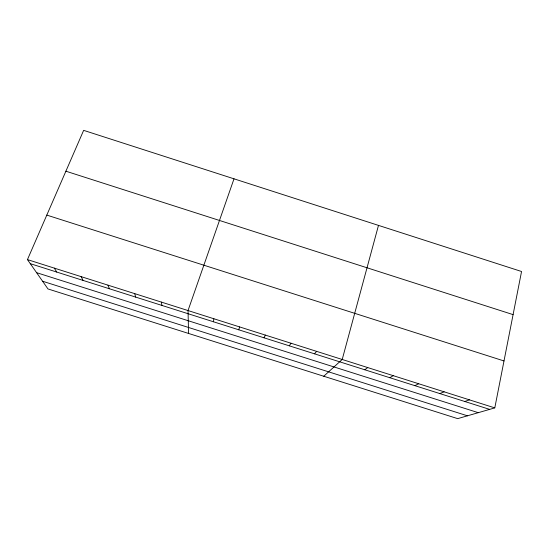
<?xml version="1.0" encoding="UTF-8"?>
<svg xmlns="http://www.w3.org/2000/svg" width="549" height="549" viewBox="0 0 549 549"><rect width="100%" height="100%" fill="white"/><g stroke="black" fill="none" stroke-linecap="round" stroke-linejoin="round"><path stroke-width="0.82" d="M213.465 321.776L213.836 318.743M494.793 407.893L521.55 271.501L83.647 130.36L27.45 259.602L47.976 288.946L457.688 418.64L494.793 407.893L27.45 259.602M378.487 225.392L342.212 359.478L323.745 376.243M238.788 329.812L239.597 326.916M234.011 178.823L188.026 310.549L188.568 333.449M264.069 337.827L265.318 335.082M289.309 345.836L290.997 343.228M314.502 353.824L316.629 351.36M364.756 369.765L367.755 367.583M389.824 377.719L393.249 375.674M414.845 385.659L418.702 383.751M439.824 393.578L444.114 391.814M464.756 401.491L469.47 399.864M30.298 263.671L489.653 409.382M36.591 272.668L478.282 412.676M42.589 281.239L467.446 415.813M46.802 215.098L504.003 360.961M65.894 171.199L513.089 314.625M54.337 268.132L56.719 272.05M81.17 276.641L83.084 280.415M107.954 285.144L109.409 288.767M134.69 293.626L135.685 297.105M161.385 302.101L161.914 305.422"/></g></svg>
